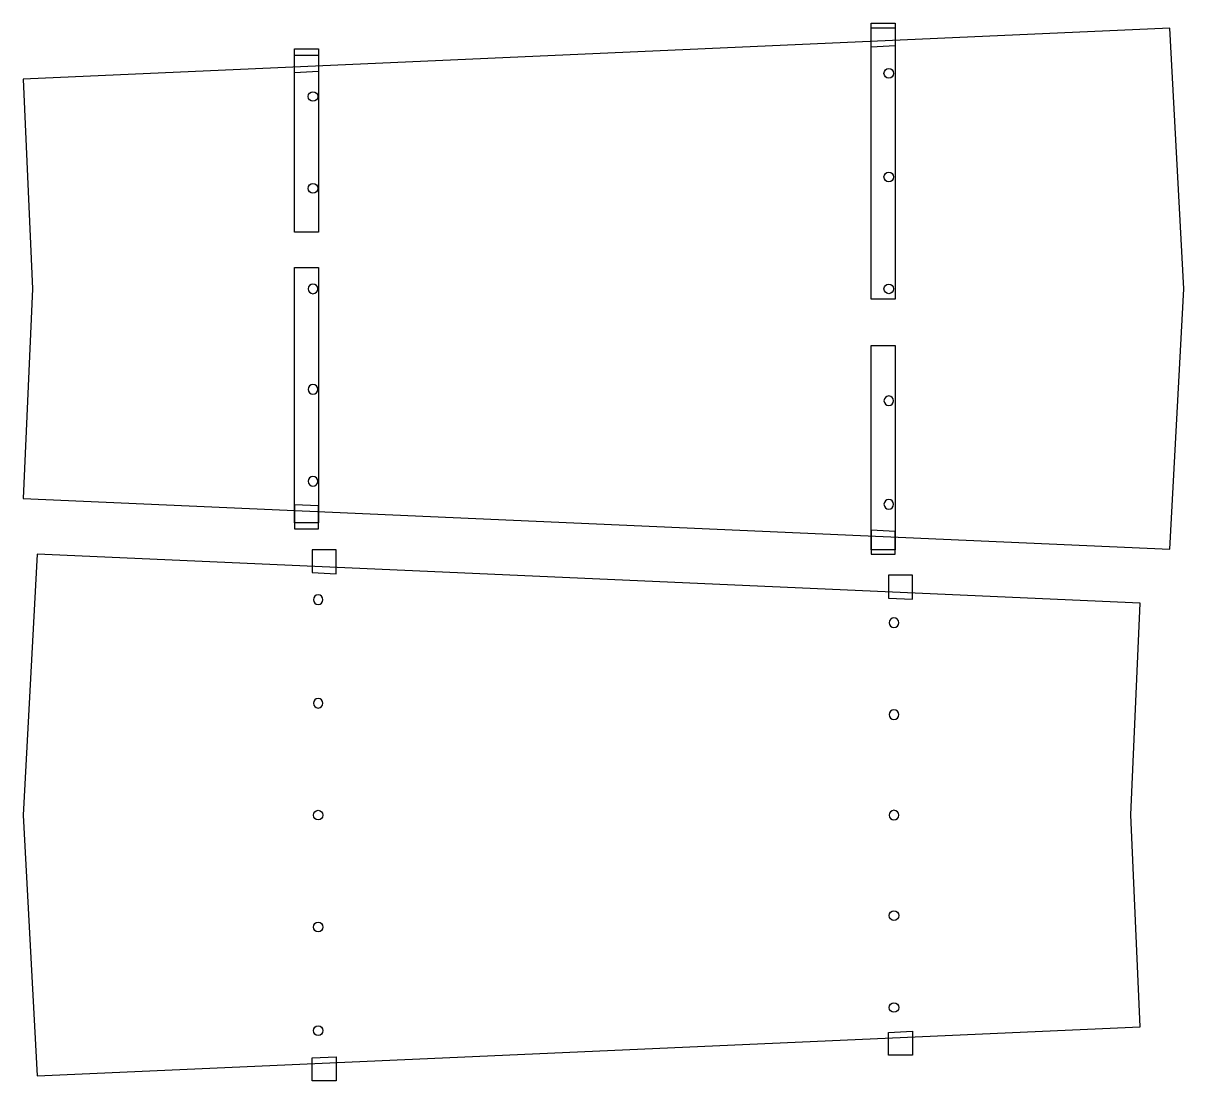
# Model space of a CAD drawing. Header units: inches. Extents: x 115 to 1324, y -1147 to -45.
import ezdxf

# ---------------------------------------------------------------- set-up
doc = ezdxf.new("R2010")
doc.units = ezdxf.units.IN
doc.header["$MEASUREMENT"] = 0
for name, color, linetype in [('1200 outline', 7, 'Continuous'), ('drill holes 1200', 7, 'Continuous'), ('full strips', 7, 'Continuous')]:
    doc.layers.add(name, color=color, linetype=linetype)

# ---------------------------------------------------------------- blocks, each defined once
blk = doc.blocks.new('block 2')
at = {"layer": 'drill holes 1200', "color": 250, "lineweight": 25}
for points in [[(1011.6, -97.1), (1011.6, -99.9), (1013.8, -102.1), (1016.6, -102.1), (1019.4, -102.1), (1021.6, -99.9), (1021.6, -97.1), (1021.6, -94.4), (1019.4, -92.1), (1016.6, -92.1), (1013.8, -92.1), (1011.6, -94.4), (1011.6, -97.1)], [(411.6, -121.2), (411.6, -124), (413.8, -126.2), (416.6, -126.2), (419.4, -126.2), (421.6, -124), (421.6, -121.2), (421.6, -118.4), (419.4, -116.2), (416.6, -116.2), (413.8, -116.2), (411.6, -118.4), (411.6, -121.2)], [(1011.6, -205.1), (1011.6, -207.9), (1013.8, -210.1), (1016.6, -210.1), (1019.4, -210.1), (1021.6, -207.9), (1021.6, -205.1), (1021.6, -202.3), (1019.4, -200.1), (1016.6, -200.1), (1013.8, -200.1), (1011.6, -202.3), (1011.6, -205.1)], [(411.6, -217), (411.6, -219.8), (413.8, -222), (416.6, -222), (419.4, -222), (421.6, -219.8), (421.6, -217), (421.6, -214.2), (419.4, -212), (416.6, -212), (413.8, -212), (411.6, -214.2), (411.6, -217)], [(411.6, -321.7), (411.6, -318.9), (413.8, -316.7), (416.6, -316.7), (419.4, -316.7), (421.6, -318.9), (421.6, -321.7), (421.6, -324.4), (419.4, -326.7), (416.6, -326.7), (413.8, -326.7), (411.6, -324.4), (411.6, -321.7)], [(1011.6, -321.7), (1011.6, -324.4), (1013.8, -326.7), (1016.6, -326.7), (1019.4, -326.7), (1021.6, -324.4), (1021.6, -321.7), (1021.6, -318.9), (1019.4, -316.7), (1016.6, -316.7), (1013.8, -316.7), (1011.6, -318.9), (1011.6, -321.7)], [(411.6, -426.4), (411.6, -423.6), (413.8, -421.4), (416.6, -421.4), (419.4, -421.4), (421.6, -423.6), (421.6, -426.4), (421.6, -429.1), (419.4, -431.4), (416.6, -431.4), (413.8, -431.4), (411.6, -429.1), (411.6, -426.4)], [(1011.6, -438.3), (1011.6, -435.5), (1013.8, -433.3), (1016.6, -433.3), (1019.4, -433.3), (1021.6, -435.5), (1021.6, -438.3), (1021.6, -441), (1019.4, -443.3), (1016.6, -443.3), (1013.8, -443.3), (1011.6, -441), (1011.6, -438.3)], [(411.6, -522.2), (411.6, -519.4), (413.8, -517.2), (416.6, -517.2), (419.4, -517.2), (421.6, -519.4), (421.6, -522.2), (421.6, -524.9), (419.4, -527.2), (416.6, -527.2), (413.8, -527.2), (411.6, -524.9), (411.6, -522.2)], [(1011.6, -546.2), (1011.6, -543.5), (1013.8, -541.2), (1016.6, -541.2), (1019.4, -541.2), (1021.6, -543.5), (1021.6, -546.2), (1021.6, -549), (1019.4, -551.2), (1016.6, -551.2), (1013.8, -551.2), (1011.6, -549), (1011.6, -546.2)]]:
    blk.add_open_spline(points, degree=3, knots=[0, 0, 0, 0, 1, 1, 1, 2, 2, 2, 3, 3, 3, 4, 4, 4, 4], dxfattribs=at)
blk = doc.blocks.new('block 4')
at = {"layer": '1200 outline', "color": 152, "lineweight": 25}
for points in [[(427, -645.6), (427, -648.3), (424.8, -650.6), (422, -650.6), (419.3, -650.6), (417, -648.3), (417, -645.6), (417, -642.8), (419.3, -640.6), (422, -640.6), (424.8, -640.6), (427, -642.8), (427, -645.6)], [(1027, -669.6), (1027, -672.4), (1024.8, -674.6), (1022, -674.6), (1019.3, -674.6), (1017, -672.4), (1017, -669.6), (1017, -666.9), (1019.3, -664.6), (1022, -664.6), (1024.8, -664.6), (1027, -666.9), (1027, -669.6)], [(427, -753.5), (427, -756.3), (424.8, -758.5), (422, -758.5), (419.3, -758.5), (417, -756.3), (417, -753.5), (417, -750.8), (419.3, -748.5), (422, -748.5), (424.8, -748.5), (427, -750.8), (427, -753.5)], [(1027, -765.4), (1027, -768.2), (1024.8, -770.4), (1022, -770.4), (1019.3, -770.4), (1017, -768.2), (1017, -765.4), (1017, -762.7), (1019.3, -760.4), (1022, -760.4), (1024.8, -760.4), (1027, -762.7), (1027, -765.4)], [(427, -870.1), (427, -867.4), (424.8, -865.1), (422, -865.1), (419.3, -865.1), (417, -867.4), (417, -870.1), (417, -872.9), (419.3, -875.1), (422, -875.1), (424.8, -875.1), (427, -872.9), (427, -870.1)], [(1027, -870.1), (1027, -872.9), (1024.8, -875.1), (1022, -875.1), (1019.3, -875.1), (1017, -872.9), (1017, -870.1), (1017, -867.4), (1019.3, -865.1), (1022, -865.1), (1024.8, -865.1), (1027, -867.4), (1027, -870.1)], [(1027, -974.8), (1027, -972.1), (1024.8, -969.8), (1022, -969.8), (1019.3, -969.8), (1017, -972.1), (1017, -974.8), (1017, -977.6), (1019.3, -979.8), (1022, -979.8), (1024.8, -979.8), (1027, -977.6), (1027, -974.8)], [(427, -986.7), (427, -984), (424.8, -981.7), (422, -981.7), (419.3, -981.7), (417, -984), (417, -986.7), (417, -989.5), (419.3, -991.7), (422, -991.7), (424.8, -991.7), (427, -989.5), (427, -986.7)], [(1027, -1070.6), (1027, -1067.9), (1024.8, -1065.6), (1022, -1065.6), (1019.3, -1065.6), (1017, -1067.9), (1017, -1070.6), (1017, -1073.4), (1019.3, -1075.6), (1022, -1075.6), (1024.8, -1075.6), (1027, -1073.4), (1027, -1070.6)], [(427, -1094.7), (427, -1091.9), (424.8, -1089.7), (422, -1089.7), (419.3, -1089.7), (417, -1091.9), (417, -1094.7), (417, -1097.4), (419.3, -1099.7), (422, -1099.7), (424.8, -1099.7), (427, -1097.4), (427, -1094.7)]]:
    blk.add_open_spline(points, degree=3, knots=[0, 0, 0, 0, 1, 1, 1, 2, 2, 2, 3, 3, 3, 4, 4, 4, 4], dxfattribs=at)
blk = doc.blocks.new('block 3')
at = {"layer": '1200 outline', "color": 152, "lineweight": 25}
blk.add_lwpolyline([(1278.5, -1090.8), (1268.7, -869.9), (1268.7, -869.9), (1278.5, -649.1), (1278.5, -649.1), (129.3, -598.2), (129.3, -598.3), (114.6, -870.2), (129.3, -1141.8), (129.3, -1141.8), (1278.4, -1090.8), (1278.5, -1090.8)], dxfattribs=at)
at = {"layer": '1200 outline'}
blk.add_blockref('block 4', (0, 0), dxfattribs=at)

msp = doc.modelspace()

# ---------------------------------------------------------------- linework, layer by layer
at = {"layer": '1200 outline', "color": 250, "lineweight": 25}
for points in [[(998.2, -69.9), (998.2, -44.9), (1023.2, -44.9), (1023.2, -68.6), (998.2, -69.9)], [(124.3, -321.6), (114.7, -540.1), (1309.5, -593), (1324, -321.6), (1309.5, -50.1), (114.6, -103.1), (124.3, -321.6)], [(397.5, -96.5), (397.5, -71.5), (422.5, -71.5), (422.5, -95.3), (397.5, -96.5)], [(397.5, -546.6), (397.5, -571.6), (422.5, -571.6), (422.5, -547.8), (397.5, -546.6)], [(998.2, -573.3), (998.2, -598.3), (1023.2, -598.3), (1023.2, -574.5), (998.2, -573.3)], [(440.6, -618.5), (440.6, -593.5), (415.6, -593.5), (415.6, -617.3), (440.6, -618.5)], [(1041.2, -645.2), (1041.2, -620.2), (1016.2, -620.2), (1016.2, -644), (1041.2, -645.2)], [(1041.2, -1095.3), (1041.2, -1120.3), (1016.2, -1120.3), (1016.2, -1096.5), (1041.2, -1095.3)], [(440.6, -1122), (440.6, -1147), (415.6, -1147), (415.6, -1123.2), (440.6, -1122)]]:
    msp.add_lwpolyline(points, dxfattribs=at)
at = {"layer": 'full strips', "color": 250, "lineweight": 25}
for points in [[(998.2, -49.8), (1023.2, -49.8), (1023.2, -332.3), (998.2, -332.3), (998.2, -49.8)], [(397.5, -78.1), (422.5, -78.1), (422.5, -262.6), (397.5, -262.6), (397.5, -78.1)], [(397.5, -299.3), (422.5, -299.3), (422.5, -565.4), (397.5, -565.4), (397.5, -299.3)], [(998.2, -380.7), (1023.2, -380.7), (1023.2, -593.5), (998.2, -593.5), (998.2, -380.7)]]:
    msp.add_lwpolyline(points, dxfattribs=at)

# ---------------------------------------------------------------- block references
at = {"layer": '1200 outline'}
msp.add_blockref('block 3', (0, 0), dxfattribs=at)
at = {"layer": 'drill holes 1200'}
msp.add_blockref('block 2', (0, 0), dxfattribs=at)

doc.saveas('drawing.dxf')
